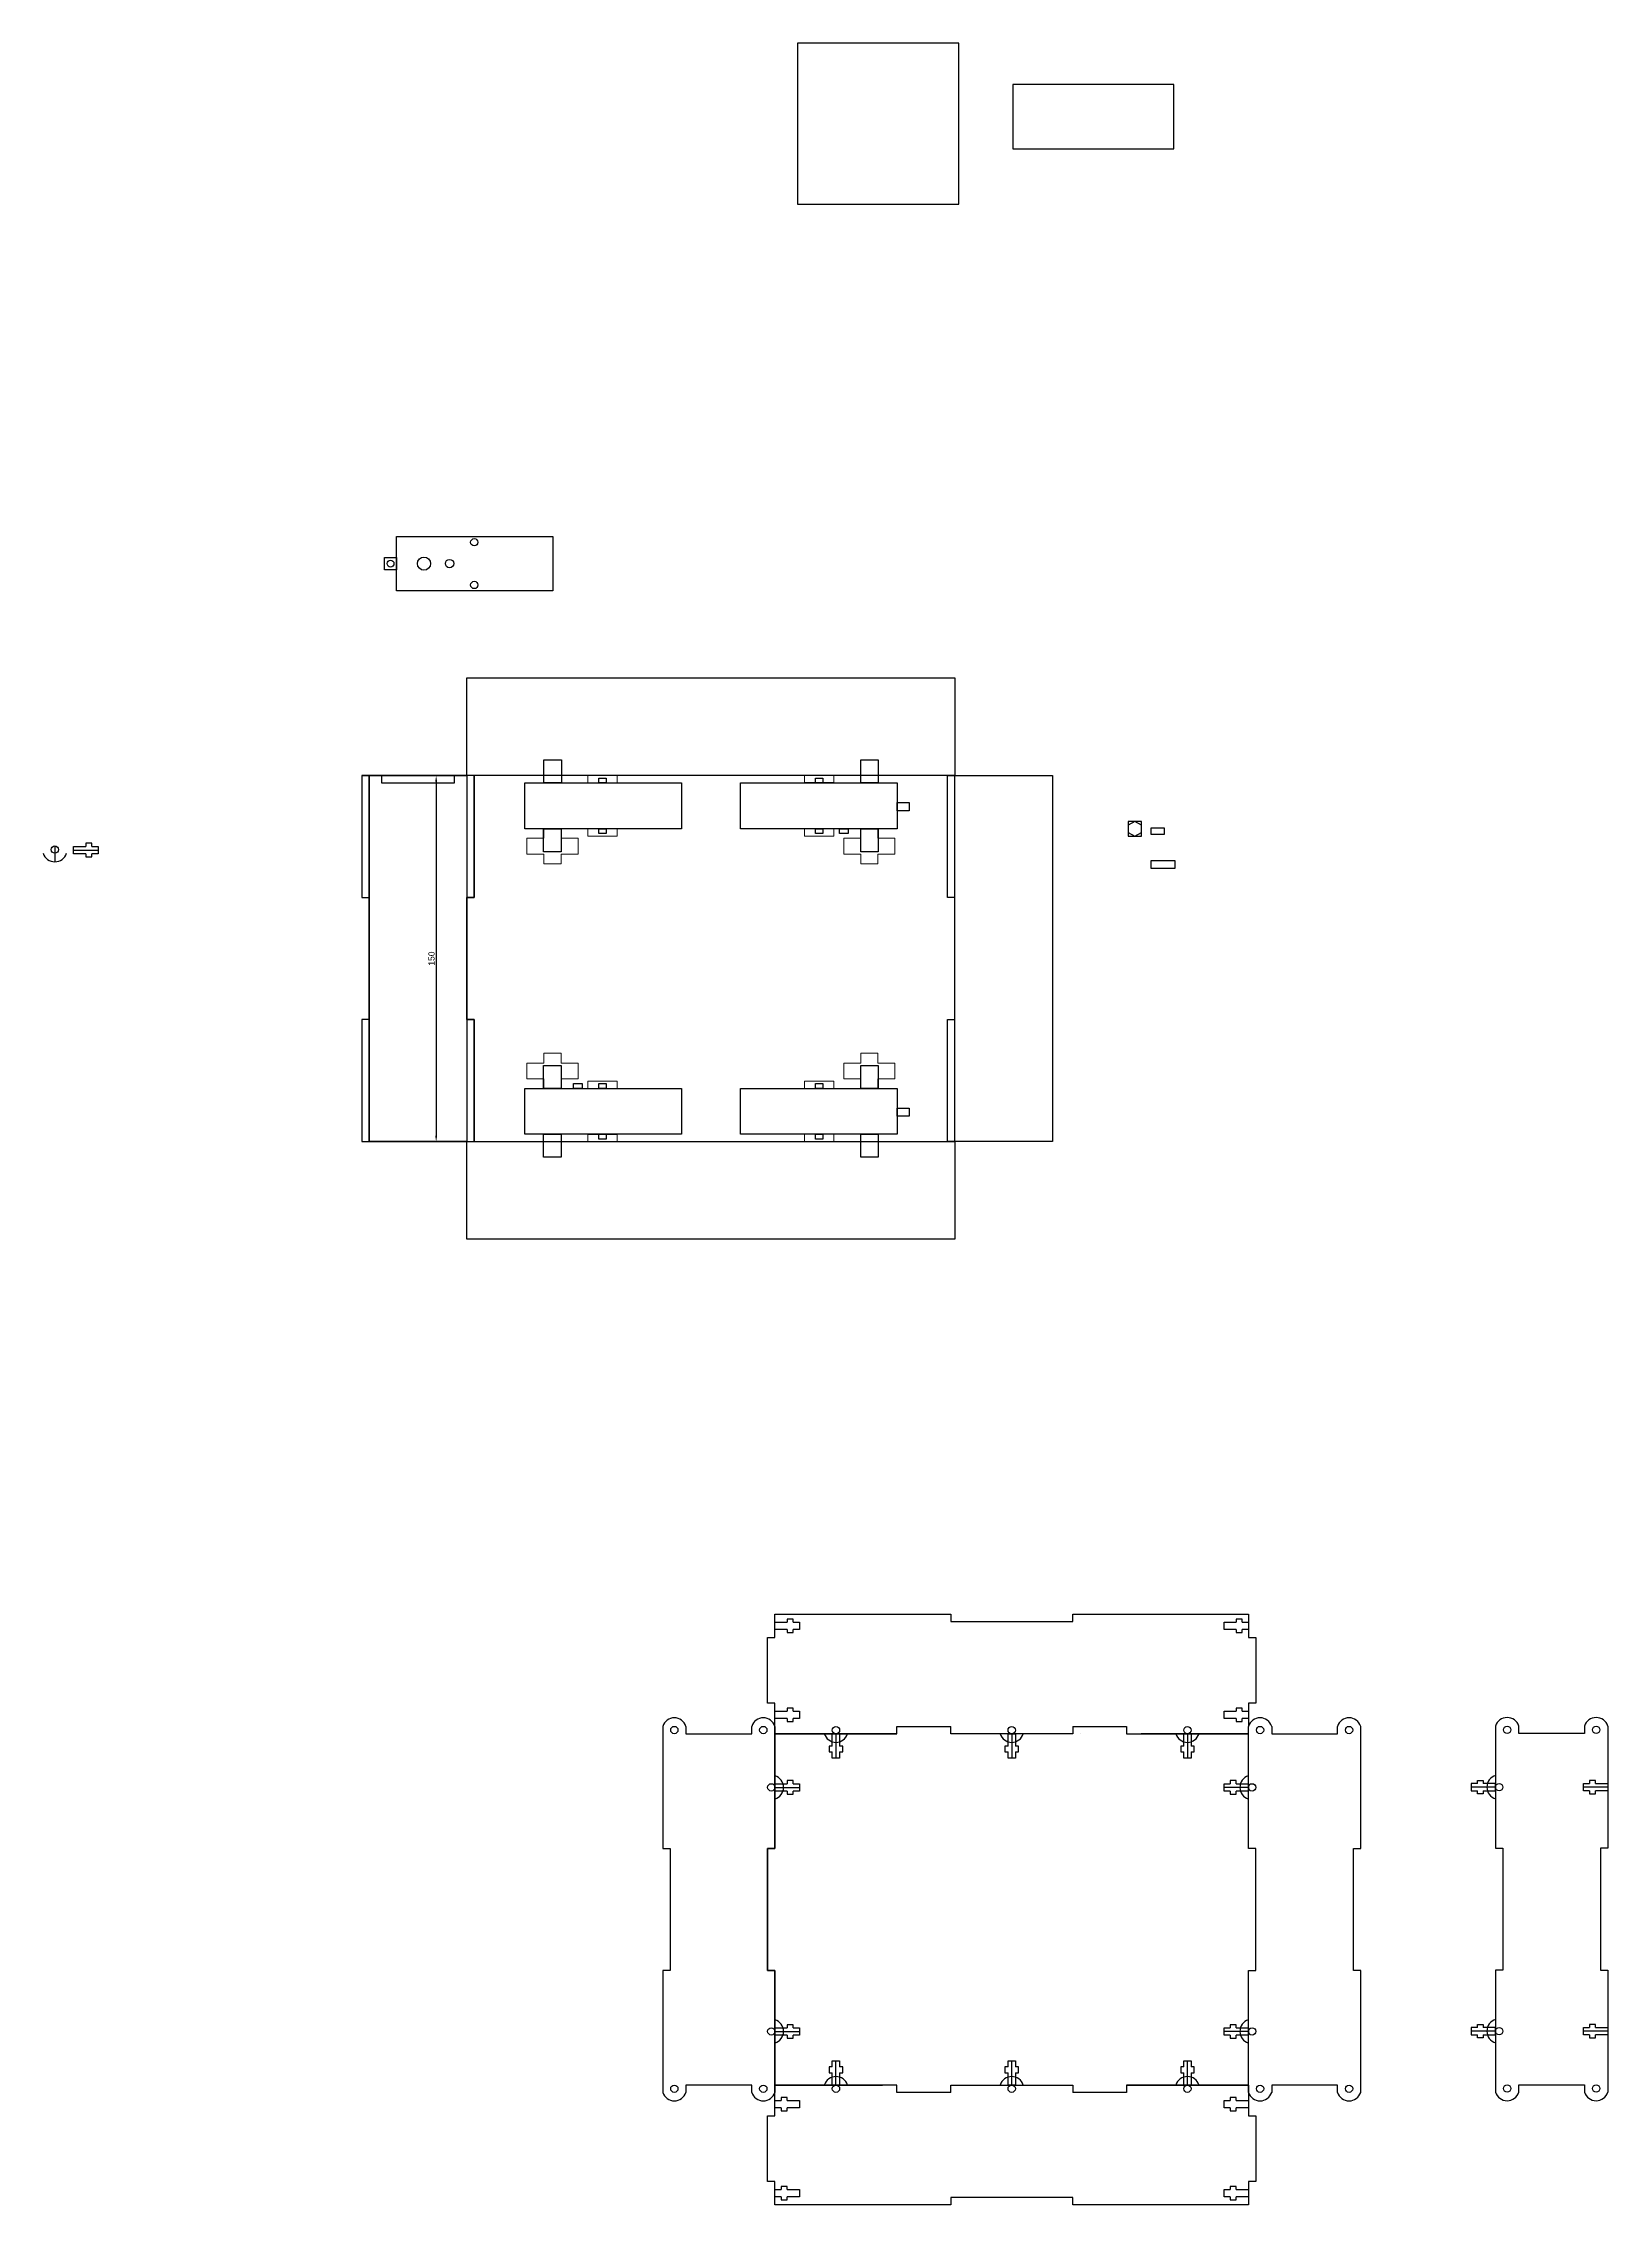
# Model space of a CAD drawing. Header units: millimetres. Extents: x 1473 to 3135, y 157 to 1758.
# Drawn here: x 1473 to 2114, y 190 to 1075 of the extents above; entities that cross this region are included whole.
import ezdxf

# ---------------------------------------------------------------- set-up
doc = ezdxf.new("R2010")
doc.units = ezdxf.units.MM
doc.layers.add('Layer 1', color=7, linetype='Continuous')
doc.styles.get("Standard").update_dxf_attribs({"font": 'arial.ttf'})
doc.dimstyles.new('ISO-25', dxfattribs={"dimtxt": 2.5, "dimasz": 2.5, "dimexe": 1.25, "dimexo": 0.625, "dimtad": 1, "dimtxsty": 'Standard', "dimcen": 2.5, "dimadec": 0, "dimazin": 0, "dimtfac": 1, "dimtmove": 0, "dimatfit": 3, "dimfxl": 1, "dimarcsym": 0})

# ---------------------------------------------------------------- blocks, each defined once
blk = doc.blocks.new('*D4')
at = {"color": 0, "lineweight": -2, "transparency": 16777216}
for p, q in [((1645.78, 775.27), (1632.59, 775.27)), ((1633.84, 772.77), (1633.84, 627.77)), ((1645.78, 625.27), (1632.59, 625.27))]:
    blk.add_line(p, q, dxfattribs=at)
at = {"color": 0, "transparency": 16777216}
for points in [[(1633.42, 772.77), (1634.25, 772.77), (1633.84, 775.27)], [(1633.42, 627.77), (1634.25, 627.77), (1633.84, 625.27)]]:
    blk.add_solid(points, dxfattribs=at)
at = {"layer": 'Defpoints', "color": 0, "transparency": 16777216}
for p in [(1646.4, 775.27), (1633.84, 625.27), (1646.4, 625.27)]:
    blk.add_point(p, dxfattribs=at)
at = {"color": 0, "transparency": 16777216, "insert": (1631.93, 700.27), "char_height": 2.5, "attachment_point": 5, "rotation": 90}
blk.add_mtext('150', dxfattribs=at)

msp = doc.modelspace()

# ---------------------------------------------------------------- linework, layer by layer
for p, q in [((1617.646, 873.279), (1628.846, 873.279)), ((1796.799, 772.274), (1784.805, 772.274)), ((1477.601, 746.428), (1477.601, 739.928)), ((1485.283, 744.758), (1495.283, 744.758)), ((1696.004, 628.271), (1707.998, 628.271)), ((1822.652, 382.572), (1772.652, 382.572)), ((1797.652, 382.572), (1797.652, 372.572)), ((1894.652, 382.572), (1844.652, 382.572)), ((1869.652, 382.572), (1869.652, 372.572)), ((1966.652, 382.572), (1922.652, 382.572)), ((1941.652, 382.572), (1941.652, 372.572)), ((1772.652, 360.626), (1782.652, 360.626)), ((1966.652, 360.626), (1956.652, 360.626)), ((2067.891, 360.733), (2057.891, 360.733)), ((2113.891, 360.733), (2103.891, 360.733)), ((1772.652, 260.626), (1782.652, 260.626)), ((1966.652, 260.626), (1956.652, 260.626)), ((2067.891, 260.733), (2057.891, 260.733)), ((2113.891, 260.733), (2103.891, 260.733)), ((1797.652, 238.626), (1797.652, 248.626)), ((1869.652, 238.626), (1869.652, 248.626)), ((1941.652, 238.626), (1941.652, 248.626)), ((1772.652, 238.626), (1816.652, 238.626)), ((1844.652, 238.626), (1894.652, 238.626)), ((1916.652, 238.626), (1966.652, 238.626))]:
    msp.add_line(p, q)
for points in [[(1781.937, 1075.394), (1781.937, 1009.394), (1847.937, 1009.394), (1847.937, 1075.394), (1781.937, 1075.394)], [(1870.133, 1058.423), (1870.133, 1032.123), (1936.133, 1032.123), (1936.133, 1058.423), (1870.133, 1058.423)], [(1612.646, 862.129), (1612.646, 864.629), (1617.646, 864.629), (1617.646, 859.629), (1612.646, 859.629), (1612.646, 862.129)], [(1646.401, 775.272), (1646.401, 815.272), (1846.401, 815.272), (1846.401, 775.272), (1646.401, 775.272)], [(1646.401, 775.272), (1646.401, 815.272), (1846.401, 815.272), (1846.401, 775.272), (1646.401, 775.272)], [(1681.577, 772.274), (1677.977, 772.274), (1677.977, 781.674), (1685.177, 781.674), (1685.177, 772.274), (1677.977, 772.274)], [(1811.401, 772.274), (1807.801, 772.274), (1807.801, 781.674), (1815.001, 781.674), (1815.001, 772.274), (1807.801, 772.274)], [(1606.401, 775.272), (1603.401, 775.272), (1603.401, 725.272), (1606.401, 725.272), (1606.401, 675.272), (1603.401, 675.272), (1603.401, 625.272), (1606.401, 625.272)], [(1603.401, 775.272), (1611.401, 775.272), (1611.401, 772.272), (1641.401, 772.272), (1641.401, 775.272), (1646.401, 775.272)], [(1606.401, 775.272), (1646.401, 775.272), (1646.401, 625.272), (1606.401, 625.272), (1606.401, 775.272)], [(1646.401, 625.272), (1649.401, 625.272), (1649.401, 675.272), (1646.401, 675.272), (1646.401, 725.272), (1649.401, 725.272), (1649.401, 775.272), (1606.401, 775.272), (1606.401, 625.272), (1646.401, 625.272)], [(1846.401, 775.272), (1646.401, 775.272), (1646.401, 625.272), (1846.401, 625.272), (1846.401, 775.272)], [(1649.401, 775.272), (1649.401, 725.272), (1646.401, 725.272), (1646.401, 675.272), (1649.401, 675.272), (1649.401, 625.272), (1843.401, 625.272), (1843.401, 675.272), (1846.401, 675.272), (1846.401, 725.272), (1843.401, 725.272), (1843.401, 775.272), (1649.401, 775.272)], [(1670.101, 753.474), (1670.101, 772.274), (1734.301, 772.274), (1734.301, 753.474), (1670.101, 753.474)], [(1702.001, 774.274), (1703.501, 774.274), (1703.501, 772.274), (1700.501, 772.274), (1700.501, 774.274), (1703.501, 774.274)], [(1822.701, 772.274), (1822.701, 753.474), (1758.501, 753.474), (1758.501, 772.274), (1822.701, 772.274)], [(1790.801, 772.274), (1789.301, 772.274), (1789.301, 774.274), (1792.301, 774.274), (1792.301, 772.274), (1789.301, 772.274)], [(1843.401, 625.272), (1843.401, 675.272), (1846.401, 675.272), (1846.401, 725.272), (1843.401, 725.272), (1843.401, 775.272), (1886.401, 775.272), (1886.401, 625.272), (1843.401, 625.272)], [(1846.401, 775.272), (1886.401, 775.272), (1886.401, 625.272), (1846.401, 625.272), (1846.401, 775.272)], [(1827.701, 762.874), (1827.701, 760.887), (1822.701, 760.887), (1822.701, 764.178), (1827.701, 764.178), (1827.701, 762.874)], [(1681.401, 753.474), (1685.001, 753.474), (1685.001, 744.074), (1677.801, 744.074), (1677.801, 753.474), (1685.001, 753.474)], [(1702.001, 753.474), (1703.501, 753.474), (1703.501, 751.474), (1700.501, 751.474), (1700.501, 753.474), (1703.501, 753.474)], [(1790.801, 751.474), (1789.301, 751.474), (1789.301, 753.474), (1792.301, 753.474), (1792.301, 751.474), (1789.301, 751.474)], [(1799.151, 751.474), (1799.151, 753.474), (1802.651, 753.474), (1802.651, 751.474), (1799.151, 751.474)], [(1811.401, 744.074), (1807.801, 744.074), (1807.801, 753.474), (1815.001, 753.474), (1815.001, 744.074), (1807.801, 744.074)], [(1917.318, 750.392), (1922.818, 750.392), (1922.818, 756.402), (1917.318, 756.402), (1917.318, 750.392)], [(1926.704, 753.718), (1926.704, 751.318), (1932.204, 751.318), (1932.204, 753.718), (1926.704, 753.718)], [(1485.283, 746.258), (1490.312, 746.258)], [(1490.312, 743.258), (1485.283, 743.258), (1485.283, 746.258)], [(1490.312, 747.508), (1490.312, 746.258)], [(1492.712, 746.258), (1492.712, 747.508), (1490.312, 747.508)], [(1492.712, 746.258), (1495.283, 746.258), (1495.283, 743.258), (1492.712, 743.258)], [(1490.312, 743.258), (1490.312, 742.008), (1492.712, 742.008), (1492.712, 743.258)], [(1926.704, 740.371), (1926.704, 737.371), (1936.704, 737.371), (1936.704, 740.371), (1926.704, 740.371)], [(1681.401, 656.471), (1685.001, 656.471), (1685.001, 647.071), (1677.801, 647.071), (1677.801, 656.471), (1685.001, 656.471)], [(1811.401, 647.071), (1807.801, 647.071), (1807.801, 656.471), (1815.001, 656.471), (1815.001, 647.071), (1807.801, 647.071)], [(1670.101, 628.271), (1670.101, 647.071), (1734.301, 647.071), (1734.301, 628.271), (1670.101, 628.271)], [(1693.651, 649.071), (1693.651, 647.071), (1690.151, 647.071), (1690.151, 649.071), (1693.651, 649.071)], [(1702.001, 649.071), (1703.501, 649.071), (1703.501, 647.071), (1700.501, 647.071), (1700.501, 649.071), (1703.501, 649.071)], [(1822.701, 647.071), (1822.701, 628.271), (1758.501, 628.271), (1758.501, 647.071), (1822.701, 647.071)], [(1790.801, 647.071), (1789.301, 647.071), (1789.301, 649.071), (1792.301, 649.071), (1792.301, 647.071), (1789.301, 647.071)], [(1827.701, 637.671), (1827.701, 635.685), (1822.701, 635.685), (1822.701, 638.975), (1827.701, 638.975), (1827.701, 637.671)], [(1646.401, 585.272), (1646.401, 625.272), (1846.401, 625.272), (1846.401, 585.272), (1646.401, 585.272)], [(1681.401, 628.271), (1685.001, 628.271), (1685.001, 618.871), (1677.801, 618.871), (1677.801, 628.271), (1685.001, 628.271)], [(1702.001, 628.271), (1703.501, 628.271), (1703.501, 626.271), (1700.501, 626.271), (1700.501, 628.271), (1703.501, 628.271)], [(1790.801, 626.271), (1789.301, 626.271), (1789.301, 628.271), (1792.301, 628.271), (1792.301, 626.271), (1789.301, 626.271)], [(1811.401, 618.871), (1807.801, 618.871), (1807.801, 628.271), (1815.001, 628.271), (1815.001, 618.871), (1807.801, 618.871)], [(1769.652, 422.086), (1772.652, 422.086), (1772.652, 431.626), (1844.652, 431.626)], [(1772.652, 428.356), (1777.681, 428.356)], [(1777.681, 425.356), (1772.652, 425.356), (1772.652, 428.356)], [(1777.681, 429.606), (1777.681, 428.356)], [(1780.081, 428.356), (1780.081, 429.606), (1777.681, 429.606)], [(1777.681, 425.356), (1777.681, 424.106), (1780.081, 424.106), (1780.081, 425.356)], [(1780.081, 428.356), (1782.652, 428.356), (1782.652, 425.356), (1780.081, 425.356)], [(1844.652, 431.626), (1844.652, 428.626), (1869.652, 428.626), (1894.652, 428.626), (1894.652, 431.626)], [(1894.652, 431.626), (1966.652, 431.626), (1966.652, 422.086), (1969.652, 422.086), (1969.652, 395.165), (1966.652, 395.165), (1966.652, 385.626)], [(1956.652, 428.356), (1961.681, 428.356)], [(1961.681, 425.356), (1956.652, 425.356), (1956.652, 428.356)], [(1961.681, 429.606), (1961.681, 428.356)], [(1964.081, 428.356), (1964.081, 429.606), (1961.681, 429.606)], [(1961.681, 425.356), (1961.681, 424.106), (1964.081, 424.106), (1964.081, 425.356)], [(1964.081, 428.356), (1966.652, 428.356), (1966.652, 425.356), (1964.081, 425.356)], [(1772.652, 385.626), (1772.652, 395.165), (1769.652, 395.165), (1769.652, 422.086)], [(1772.652, 391.895), (1777.681, 391.895)], [(1777.681, 388.895), (1772.652, 388.895), (1772.652, 391.895)], [(1777.681, 393.145), (1777.681, 391.895)], [(1780.081, 391.895), (1780.081, 393.145), (1777.681, 393.145)], [(1780.081, 391.895), (1782.652, 391.895), (1782.652, 388.895), (1780.081, 388.895)], [(1956.652, 391.895), (1961.681, 391.895)], [(1961.681, 388.895), (1956.652, 388.895), (1956.652, 391.895)], [(1961.681, 393.145), (1961.681, 391.895)], [(1964.081, 391.895), (1964.081, 393.145), (1961.681, 393.145)], [(1964.081, 391.895), (1966.652, 391.895), (1966.652, 388.895), (1964.081, 388.895)], [(1726.652, 385.626), (1726.652, 385.626), (1726.652, 335.626), (1729.652, 335.626), (1729.652, 285.626), (1726.652, 285.626), (1726.652, 235.626), (1726.652, 235.626)], [(1736.192, 385.626), (1736.192, 382.626), (1763.113, 382.626), (1763.113, 385.626)], [(1772.652, 235.626), (1772.652, 235.626), (1772.652, 285.626), (1769.652, 285.626), (1769.652, 335.626), (1772.652, 335.626), (1772.652, 385.626), (1772.652, 385.626)], [(1772.652, 385.626), (1772.652, 335.626), (1769.652, 335.626), (1769.652, 285.626), (1772.652, 285.626), (1772.652, 235.626)], [(1772.652, 382.572), (1822.652, 382.572), (1822.652, 385.572), (1844.652, 385.572)], [(1777.681, 388.895), (1777.681, 387.645), (1780.081, 387.645), (1780.081, 388.895)], [(1796.152, 377.543), (1796.152, 382.572), (1799.152, 382.572)], [(1799.152, 382.572), (1799.152, 377.543)], [(1869.652, 382.572), (1844.652, 382.572), (1844.652, 385.572)], [(1868.152, 377.543), (1868.152, 382.572), (1871.152, 382.572)], [(1894.652, 385.572), (1894.652, 382.572), (1869.652, 382.572)], [(1871.152, 382.572), (1871.152, 377.543)], [(1894.652, 382.572), (1872.652, 382.572)], [(1894.652, 385.572), (1916.652, 385.572), (1916.652, 382.572), (1966.652, 382.572)], [(1940.152, 377.543), (1940.152, 382.572), (1943.152, 382.572)], [(1943.152, 382.572), (1943.152, 377.543)], [(1961.681, 388.895), (1961.681, 387.645), (1964.081, 387.645), (1964.081, 388.895)], [(1966.652, 235.626), (1966.652, 285.626), (1969.652, 285.626), (1969.652, 335.626), (1966.652, 335.626), (1966.652, 385.626)], [(1976.192, 385.626), (1976.192, 382.626), (2003.113, 382.626), (2003.113, 385.626)], [(2012.652, 235.626), (2012.652, 235.626), (2012.652, 285.626), (2009.652, 285.626), (2009.652, 335.626), (2012.652, 335.626), (2012.652, 385.626), (2012.652, 385.626)], [(2067.891, 385.733), (2067.891, 335.733), (2070.891, 335.733), (2070.891, 285.733), (2067.891, 285.733), (2067.891, 235.733)], [(2104.352, 385.733), (2104.352, 382.733), (2077.431, 382.733), (2077.431, 385.733)], [(2113.891, 385.733), (2113.891, 385.733), (2113.891, 335.733), (2110.891, 335.733), (2110.891, 285.733), (2113.891, 285.733), (2113.891, 235.733), (2113.891, 235.733)], [(1796.152, 377.543), (1794.902, 377.543), (1794.902, 375.143), (1796.152, 375.143)], [(1799.152, 375.143), (1799.152, 372.572), (1796.152, 372.572), (1796.152, 375.143)], [(1800.402, 377.543), (1799.152, 377.543)], [(1799.152, 375.143), (1800.402, 375.143), (1800.402, 377.543)], [(1868.152, 377.543), (1866.902, 377.543), (1866.902, 375.143), (1868.152, 375.143)], [(1871.152, 375.143), (1871.152, 372.572), (1868.152, 372.572), (1868.152, 375.143)], [(1872.402, 377.543), (1871.152, 377.543)], [(1871.152, 375.143), (1872.402, 375.143), (1872.402, 377.543)], [(1940.152, 377.543), (1938.902, 377.543), (1938.902, 375.143), (1940.152, 375.143)], [(1943.152, 375.143), (1943.152, 372.572), (1940.152, 372.572), (1940.152, 375.143)], [(1944.402, 377.543), (1943.152, 377.543)], [(1943.152, 375.143), (1944.402, 375.143), (1944.402, 377.543)], [(1777.681, 363.376), (1777.681, 362.126)], [(1780.081, 362.126), (1780.081, 363.376), (1777.681, 363.376)], [(1961.623, 362.126), (1961.623, 363.376), (1959.223, 363.376), (1959.223, 362.126)], [(2060.463, 362.233), (2060.463, 363.483), (2062.863, 363.483)], [(2062.863, 363.483), (2062.863, 362.233)], [(2108.863, 362.233), (2108.863, 363.483), (2106.463, 363.483), (2106.463, 362.233)], [(1772.652, 362.126), (1777.681, 362.126)], [(1777.681, 359.126), (1772.652, 359.126), (1772.652, 362.126)], [(1777.681, 359.126), (1777.681, 357.876), (1780.081, 357.876), (1780.081, 359.126)], [(1780.081, 362.126), (1782.652, 362.126), (1782.652, 359.126), (1780.081, 359.126)], [(1959.223, 359.126), (1956.652, 359.126), (1956.652, 362.126), (1959.223, 362.126)], [(1959.223, 359.126), (1959.223, 357.876), (1961.623, 357.876)], [(1961.623, 362.126), (1966.652, 362.126), (1966.652, 359.126)], [(1966.652, 359.126), (1961.623, 359.126)], [(1961.623, 357.876), (1961.623, 359.126)], [(2060.463, 362.233), (2057.891, 362.233), (2057.891, 359.233), (2060.463, 359.233)], [(2062.863, 359.233), (2062.863, 357.983), (2060.463, 357.983), (2060.463, 359.233)], [(2067.891, 362.233), (2062.863, 362.233)], [(2062.863, 359.233), (2067.891, 359.233), (2067.891, 362.233)], [(2106.463, 359.233), (2103.891, 359.233), (2103.891, 362.233), (2106.463, 362.233)], [(2106.463, 359.233), (2106.463, 357.983), (2108.863, 357.983)], [(2108.863, 362.233), (2113.891, 362.233), (2113.891, 359.233)], [(2113.891, 359.233), (2108.863, 359.233)], [(2108.863, 357.983), (2108.863, 359.233)], [(1729.652, 335.626), (1729.652, 285.626)], [(2009.652, 285.626), (2009.652, 335.626)], [(2110.891, 335.733), (2110.891, 285.733)], [(1772.652, 262.126), (1777.681, 262.126)], [(1777.681, 259.126), (1772.652, 259.126), (1772.652, 262.126)], [(1777.681, 263.376), (1777.681, 262.126)], [(1780.081, 262.126), (1780.081, 263.376), (1777.681, 263.376)], [(1777.681, 259.126), (1777.681, 257.876), (1780.081, 257.876), (1780.081, 259.126)], [(1780.081, 262.126), (1782.652, 262.126), (1782.652, 259.126), (1780.081, 259.126)], [(1959.223, 259.126), (1956.652, 259.126), (1956.652, 262.126), (1959.223, 262.126)], [(1961.623, 262.126), (1961.623, 263.376), (1959.223, 263.376), (1959.223, 262.126)], [(1959.223, 259.126), (1959.223, 257.876), (1961.623, 257.876)], [(1961.623, 262.126), (1966.652, 262.126), (1966.652, 259.126)], [(1966.652, 259.126), (1961.623, 259.126)], [(1961.623, 257.876), (1961.623, 259.126)], [(2060.463, 262.233), (2057.891, 262.233), (2057.891, 259.233), (2060.463, 259.233)], [(2060.463, 262.233), (2060.463, 263.483), (2062.863, 263.483)], [(2062.863, 259.233), (2062.863, 257.983), (2060.463, 257.983), (2060.463, 259.233)], [(2062.863, 263.483), (2062.863, 262.233)], [(2067.891, 262.233), (2062.863, 262.233)], [(2062.863, 259.233), (2067.891, 259.233), (2067.891, 262.233)], [(2106.463, 259.233), (2103.891, 259.233), (2103.891, 262.233), (2106.463, 262.233)], [(2108.863, 262.233), (2108.863, 263.483), (2106.463, 263.483), (2106.463, 262.233)], [(2106.463, 259.233), (2106.463, 257.983), (2108.863, 257.983)], [(2108.863, 262.233), (2113.891, 262.233), (2113.891, 259.233)], [(2113.891, 259.233), (2108.863, 259.233)], [(2108.863, 257.983), (2108.863, 259.233)], [(1796.152, 246.054), (1796.152, 248.626), (1799.152, 248.626), (1799.152, 246.054)], [(1868.152, 246.054), (1868.152, 248.626), (1871.152, 248.626), (1871.152, 246.054)], [(1940.152, 246.054), (1940.152, 248.626), (1943.152, 248.626), (1943.152, 246.054)], [(1796.152, 246.054), (1794.902, 246.054), (1794.902, 243.654)], [(1794.902, 243.654), (1796.152, 243.654)], [(1796.152, 238.626), (1796.152, 243.654)], [(1799.152, 243.654), (1799.152, 238.626), (1796.152, 238.626)], [(1799.152, 243.654), (1800.402, 243.654), (1800.402, 246.054), (1799.152, 246.054)], [(1868.152, 246.054), (1866.902, 246.054), (1866.902, 243.654)], [(1866.902, 243.654), (1868.152, 243.654)], [(1868.152, 238.626), (1868.152, 243.654)], [(1871.152, 243.654), (1871.152, 238.626), (1868.152, 238.626)], [(1871.152, 243.654), (1872.402, 243.654), (1872.402, 246.054), (1871.152, 246.054)], [(1940.152, 246.054), (1938.902, 246.054), (1938.902, 243.654)], [(1938.902, 243.654), (1940.152, 243.654)], [(1940.152, 238.626), (1940.152, 243.654)], [(1943.152, 243.654), (1943.152, 238.626), (1940.152, 238.626)], [(1943.152, 243.654), (1944.402, 243.654), (1944.402, 246.054), (1943.152, 246.054)], [(1763.113, 235.626), (1763.113, 238.626), (1736.192, 238.626), (1736.192, 235.626)], [(1844.652, 189.572), (1772.652, 189.572), (1772.652, 199.111), (1769.652, 199.111), (1769.652, 226.033), (1772.652, 226.033), (1772.652, 238.626)], [(1844.652, 235.626), (1822.652, 235.626), (1822.652, 238.626), (1772.652, 238.626)], [(1775.223, 229.302), (1772.652, 229.302), (1772.652, 232.302), (1775.223, 232.302)], [(1777.623, 232.302), (1777.623, 233.552), (1775.223, 233.552), (1775.223, 232.302)], [(1777.623, 232.302), (1782.652, 232.302), (1782.652, 229.302)], [(1844.652, 238.626), (1866.652, 238.626)], [(1844.652, 235.626), (1844.652, 238.626), (1869.652, 238.626)], [(1869.652, 238.626), (1894.652, 238.626), (1894.652, 235.626)], [(1966.652, 238.626), (1916.652, 238.626), (1916.652, 235.626), (1894.652, 235.626)], [(1959.223, 229.302), (1956.652, 229.302), (1956.652, 232.302), (1959.223, 232.302)], [(1961.623, 232.302), (1961.623, 233.552), (1959.223, 233.552), (1959.223, 232.302)], [(1961.623, 232.302), (1966.652, 232.302), (1966.652, 229.302)], [(1966.652, 238.626), (1966.652, 226.033), (1969.652, 226.033), (1969.652, 199.111)], [(2003.113, 235.626), (2003.113, 238.626), (1976.192, 238.626), (1976.192, 235.626)], [(2077.431, 235.733), (2077.431, 238.733), (2104.352, 238.733), (2104.352, 235.733)], [(1775.223, 229.302), (1775.223, 228.052), (1777.623, 228.052)], [(1782.652, 229.302), (1777.623, 229.302)], [(1777.623, 228.052), (1777.623, 229.302)], [(1959.223, 229.302), (1959.223, 228.052), (1961.623, 228.052)], [(1966.652, 229.302), (1961.623, 229.302)], [(1961.623, 228.052), (1961.623, 229.302)], [(1775.223, 192.842), (1772.652, 192.842), (1772.652, 195.842), (1775.223, 195.842)], [(1777.623, 195.842), (1777.623, 197.092), (1775.223, 197.092), (1775.223, 195.842)], [(1777.623, 195.842), (1782.652, 195.842), (1782.652, 192.842)], [(1969.652, 199.111), (1966.652, 199.111), (1966.652, 189.572), (1894.652, 189.572)], [(1959.223, 192.842), (1956.652, 192.842), (1956.652, 195.842), (1959.223, 195.842)], [(1961.623, 195.842), (1961.623, 197.092), (1959.223, 197.092), (1959.223, 195.842)], [(1961.623, 195.842), (1966.652, 195.842), (1966.652, 192.842)], [(1775.223, 192.842), (1775.223, 191.592), (1777.623, 191.592)], [(1782.652, 192.842), (1777.623, 192.842)], [(1777.623, 191.592), (1777.623, 192.842)], [(1894.652, 189.572), (1894.652, 192.572), (1869.652, 192.572), (1844.652, 192.572), (1844.652, 189.572)], [(1959.223, 192.842), (1959.223, 191.592), (1961.623, 191.592)], [(1966.652, 192.842), (1961.623, 192.842)], [(1961.623, 191.592), (1961.623, 192.842)]]:
    msp.add_lwpolyline(points)
for points in [[(1617.646, 850.979), (1617.646, 873.279), (1681.646, 873.279), (1681.646, 850.979)], [(1920.068, 756.402), (1917.318, 754.899), (1917.318, 751.894), (1920.068, 750.392), (1922.818, 751.894), (1922.818, 754.899)], [(1897.652, 382.572), (1897.652, 382.572)]]:
    msp.add_lwpolyline(points, close=True)
for centre, radius in [((1649.446, 870.879), 1.5), ((1615.146, 862.129), 1.4), ((1628.846, 862.129), 2.7), ((1639.346, 862.129), 1.75), ((1649.446, 853.379), 1.5), ((1477.601, 744.928), 1.5), ((1731.422, 384.126), 1.5), ((1767.883, 384.126), 1.5), ((1797.652, 384.072), 1.5), ((1869.652, 384.072), 1.5), ((1941.652, 384.072), 1.5), ((1971.422, 384.126), 1.5), ((2007.883, 384.126), 1.5), ((2072.661, 384.233), 1.5), ((2109.122, 384.233), 1.5), ((1771.152, 360.626), 1.5), ((1968.152, 360.626), 1.5), ((2069.391, 360.733), 1.5), ((1771.152, 260.626), 1.5), ((1968.152, 260.626), 1.5), ((2069.391, 260.733), 1.5), ((1731.422, 237.126), 1.5), ((1767.883, 237.126), 1.5), ((1797.652, 237.126), 1.5), ((1869.652, 237.126), 1.5), ((1941.652, 237.126), 1.5), ((1971.422, 237.126), 1.5), ((2007.883, 237.126), 1.5), ((2072.661, 237.233), 1.5), ((2109.122, 237.233), 1.5)]:
    msp.add_circle(centre, radius)
for centre, start, end in [((1477.601, 744.928), 197.457603, 342.542397), ((1731.422, 384.126), 17.457603, 162.542397), ((1767.883, 384.126), 17.457603, 162.542397), ((1797.652, 384.072), 197.457603, 342.542397), ((1869.652, 384.072), 197.457603, 342.542397), ((1941.652, 384.072), 197.457603, 342.542397), ((1971.422, 384.126), 17.457603, 162.542397), ((2007.883, 384.126), 17.457603, 162.542397), ((2072.661, 384.233), 17.457603, 162.542397), ((2109.122, 384.233), 17.457603, 162.542397), ((1771.152, 360.626), 287.457603, 72.542397), ((1968.152, 360.626), 107.457603, 252.542397), ((2069.391, 360.733), 107.457603, 252.542397), ((1771.152, 260.626), 287.457603, 72.542397), ((1968.152, 260.626), 107.457603, 252.542397), ((2069.391, 260.733), 107.457603, 252.542397), ((1797.652, 237.126), 17.457603, 162.542397), ((1869.652, 237.126), 17.457603, 162.542397), ((1941.652, 237.126), 17.457603, 162.542397), ((1731.422, 237.126), 197.457603, 342.542397), ((1767.883, 237.126), 197.457603, 342.542397), ((1971.422, 237.126), 197.457603, 342.542397), ((2007.883, 237.126), 197.457603, 342.542397), ((2072.661, 237.233), 197.457603, 342.542397), ((2109.122, 237.233), 197.457603, 342.542397)]:
    msp.add_arc(centre, 5, start, end)
at = {"layer": 'Layer 1', "lineweight": 0}
for points in [[(1707.998, 775.272), (1707.998, 772.274), (1695.969, 772.274), (1695.969, 775.272)], [(1796.834, 772.274), (1784.805, 772.274), (1784.805, 775.272)], [(1796.834, 775.272), (1796.834, 772.274)], [(1670.992, 749.558), (1677.977, 749.558), (1677.977, 753.58), (1684.997, 753.58), (1684.997, 749.558), (1691.982, 749.558), (1691.982, 743.067), (1684.997, 743.067), (1684.997, 739.08), (1677.977, 739.08), (1677.977, 743.067), (1670.992, 743.067), (1670.992, 749.558)], [(1695.969, 753.474), (1707.998, 753.474), (1707.998, 750.475), (1695.969, 750.475), (1695.969, 753.474)], [(1796.834, 750.475), (1784.805, 750.475), (1784.805, 753.474), (1796.834, 753.474), (1796.834, 750.475)], [(1821.811, 743.067), (1814.826, 743.067), (1814.826, 739.045), (1807.806, 739.045), (1807.806, 743.067), (1800.821, 743.067), (1800.821, 749.558), (1807.806, 749.558), (1807.806, 753.544), (1814.826, 753.544), (1814.826, 749.558), (1821.811, 749.558), (1821.811, 743.067)], [(1670.992, 657.478), (1677.977, 657.478), (1677.977, 661.5), (1684.997, 661.5), (1684.997, 657.478), (1691.982, 657.478), (1691.982, 650.987), (1684.997, 650.987), (1684.997, 647), (1677.977, 647), (1677.977, 650.987), (1670.992, 650.987), (1670.992, 657.478)], [(1821.811, 650.987), (1814.826, 650.987), (1814.826, 646.965), (1807.806, 646.965), (1807.806, 650.987), (1800.821, 650.987), (1800.821, 657.478), (1807.806, 657.478), (1807.806, 661.464), (1814.826, 661.464), (1814.826, 657.478), (1821.811, 657.478), (1821.811, 650.987)], [(1695.969, 650.07), (1707.998, 650.07), (1707.998, 647.071), (1695.969, 647.071), (1695.969, 650.07)], [(1796.834, 647.071), (1784.805, 647.071), (1784.805, 650.07), (1796.834, 650.07), (1796.834, 647.071)], [(1695.969, 625.272), (1695.969, 628.271)], [(1695.969, 628.271), (1707.998, 628.271), (1707.998, 625.272)], [(1784.805, 625.272), (1784.805, 628.271), (1796.834, 628.271), (1796.834, 625.272)]]:
    msp.add_lwpolyline(points, dxfattribs=at)

# ---------------------------------------------------------------- dimensions: what is measured, and where the dimension line sits
dim = msp.add_linear_dim(base=(1633.835, 625.272), p1=(1646.401, 775.272), p2=(1646.401, 625.272), angle=90, dimstyle='ISO-25')
dim.commit()
dim.dimension.update_dxf_attribs({"geometry": '*D4', "text_midpoint": (1631.934, 700.272)})

doc.saveas('drawing.dxf')
